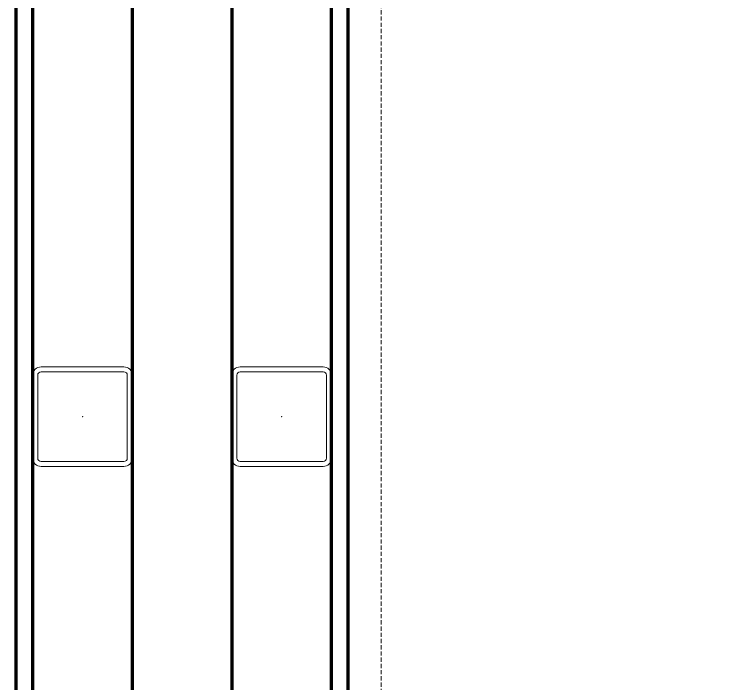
# Model space of a CAD drawing. Extents: x -1457 to 23780, y -2071 to 4205.
# Drawn here: x 7107.4 to 7151.04, y 1369.92 to 1410.23 of the extents above; entities that cross this region are included whole.
import ezdxf

# ---------------------------------------------------------------- set-up
doc = ezdxf.new("R2010")
doc.units = 0
doc.header["$MEASUREMENT"] = 0
doc.linetypes.add('HIDDEN', pattern=[0.375, 0.25, -0.125])
doc.layers.get('0').update_dxf_attribs({"color": 9, "lineweight": 9})
doc.layers.add('M-TEFRIS2-015', color=129, linetype='Continuous', lineweight=9)

# ---------------------------------------------------------------- blocks, each defined once
blk = doc.blocks.new('prf-60x60')
for points in [[(-2.5, -6), (2.5, -6, 0.414214), (3, -5.5), (3, -0.5, 0.414214), (2.5, 0), (-2.5, 0, 0.414214), (-3, -0.5), (-3, -5.5, 0.414214)], [(-2.5, -5.7), (2.5, -5.7, 0.414214), (2.7, -5.5), (2.7, -0.5, 0.414214), (2.5, -0.3), (-2.5, -0.3, 0.414214), (-2.7, -0.5), (-2.7, -5.5, 0.414214)]]:
    blk.add_lwpolyline(points, format="xyb", close=True)
at = {"color": 252}
blk.add_point((0, -3), dxfattribs=at)

msp = doc.modelspace()

# ---------------------------------------------------------------- linework, layer by layer
at = {"layer": 'M-TEFRIS2-015', "linetype": 'HIDDEN', "lineweight": 0}
msp.add_line((7129.5, 947.482), (7129.5, 1835), dxfattribs=at)
at = {"layer": 'M-TEFRIS2-015', "linetype": 'HIDDEN', "lineweight": 0, "const_width": 0.2}
msp.add_lwpolyline([(7129.5, 979.758, -0.152644), (10705.5, 2076.188, -0.10573)], format="xyb", dxfattribs=at)
for points in [[(7107.5, 1450), (7127.5, 1450), (7127.5, 888.856), (7107.5, 888.856)], [(7108.5, 1449), (7126.5, 1449), (7126.5, 889.856), (7108.5, 889.856)], [(7114.5, 1443), (7120.5, 1443), (7120.5, 895.856), (7114.5, 895.856)]]:
    msp.add_lwpolyline(points, close=True, dxfattribs=at)

# ---------------------------------------------------------------- block references
at = {"layer": 'M-TEFRIS2-015', "linetype": 'HIDDEN', "lineweight": 0}
for p in [(7111.5, 1389), (7123.5, 1389)]:
    msp.add_blockref('prf-60x60', p, dxfattribs=at)

doc.saveas('drawing.dxf')
